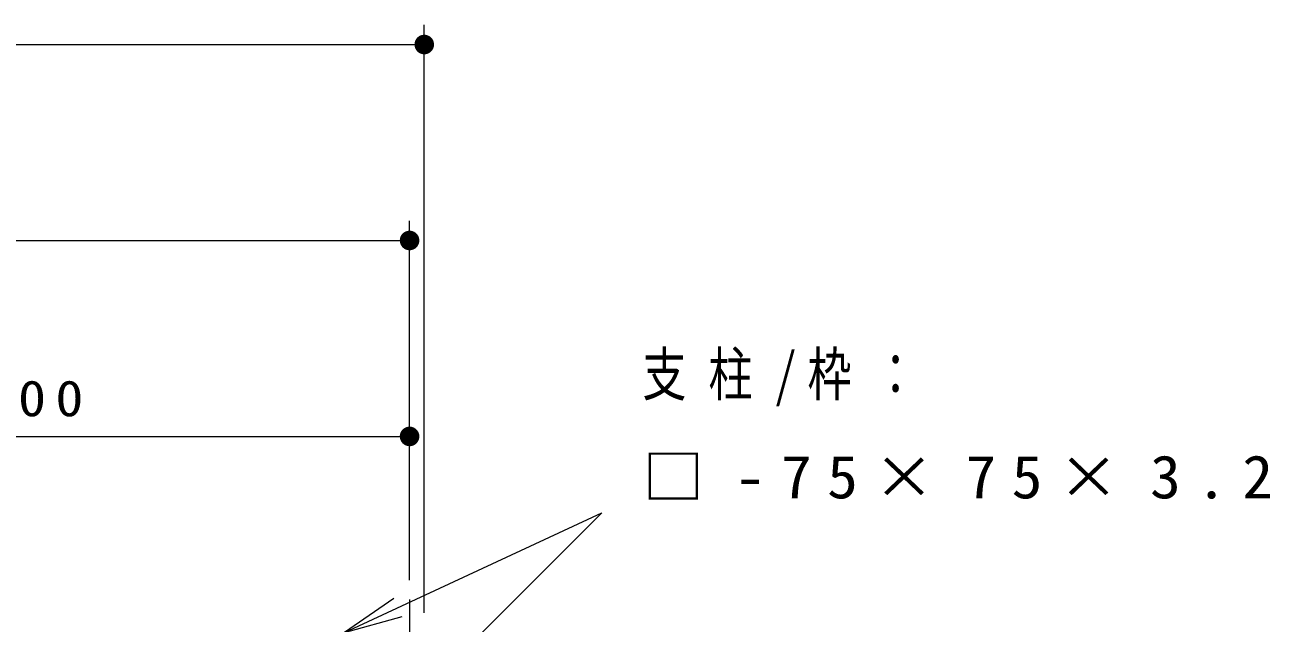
# Model space of a CAD drawing. Units: millimetres on the paper, scale 1:50. Extents: x -365 to 0, y 0 to 257.
# Drawn here: x -247.5 to -183.9, y 114.4 to 144.9 of the extents above; entities that cross this region are included whole.
import ezdxf

# ---------------------------------------------------------------- set-up
doc = ezdxf.new("R2010")
doc.units = ezdxf.units.MM
doc.linetypes.add('USER2', pattern=[6, 3, -1, 1, -1])
doc.layers.add('LY_1', color=7, linetype='Continuous', lineweight=25)
doc.styles.add('ＭＳ ゴシック', font='')
doc.styles.get('ＭＳ ゴシック').set_extended_font_data('MS Gothic')

# ---------------------------------------------------------------- blocks, each defined once
blk = doc.blocks.new('filled_dot')
at = {"color": 0, "linetype": 'Continuous', "lineweight": -2, "const_width": 1.25}
blk.add_lwpolyline([(-0.625, 0, 1), (0.625, 0, 1)], format="xyb", close=True, dxfattribs=at)
blk = doc.blocks.new('open_arrow')
at = {"color": 0, "linetype": 'Continuous', "lineweight": -2}
blk.add_lwpolyline([(7.5, 1.25), (0, 0), (7.5, -1.25)], dxfattribs=at)

msp = doc.modelspace()

# ---------------------------------------------------------------- linework, layer by layer
at = {"layer": 'LY_1', "lineweight": 13}
for p, q in [((-227.095, 114.916), (-227.095, 144.916)), ((-308.595, 143.916), (-227.095, 143.916)), ((-227.845, 124.916), (-227.845, 134.916)), ((-307.845, 133.916), (-227.845, 133.916)), ((-227.845, 116.587), (-227.845, 124.916)), ((-267.845, 123.916), (-227.845, 123.916)), ((-231.162, 113.916), (-218.033, 120.025)), ((-227.095, 110.963), (-218.033, 120.025))]:
    msp.add_line(p, q, dxfattribs=at)
at = {"layer": 'LY_1', "color": 2, "linetype": 'USER2', "lineweight": 13}
msp.add_line((-227.845, 115.587), (-227.845, 73.916), dxfattribs=at)

# ---------------------------------------------------------------- block references
at = {"layer": 'LY_1', "lineweight": 13, "xscale": 0.4, "yscale": 0.4}
for name, p, rotation in [('filled_dot', (-227.095, 143.916), 180), ('filled_dot', (-227.845, 133.916), 180), ('filled_dot', (-227.845, 123.916), 180), ('open_arrow', (-231.162, 113.916), 25)]:
    msp.add_blockref(name, p, dxfattribs=dict(at, rotation=rotation))

# ---------------------------------------------------------------- texts
at = {"layer": 'LY_1', "style": 'ＭＳ ゴシック'}
for s, insert, char_height, attachment_point in [('\\T1.5;\\W0.75;支柱/枠：', (-215.952, 126.825), 2.199, 4), ('\\T1.33;\\W1.15;2000', (-247.845, 124.916), 1.833, 8), ('\\T1.5;\\W1.05;□-75×75×3.2', (-215.952, 121.825), 2.199, 4)]:
    msp.add_mtext(s, dxfattribs=dict(at, insert=insert, char_height=char_height, attachment_point=attachment_point))

doc.saveas('drawing.dxf')
